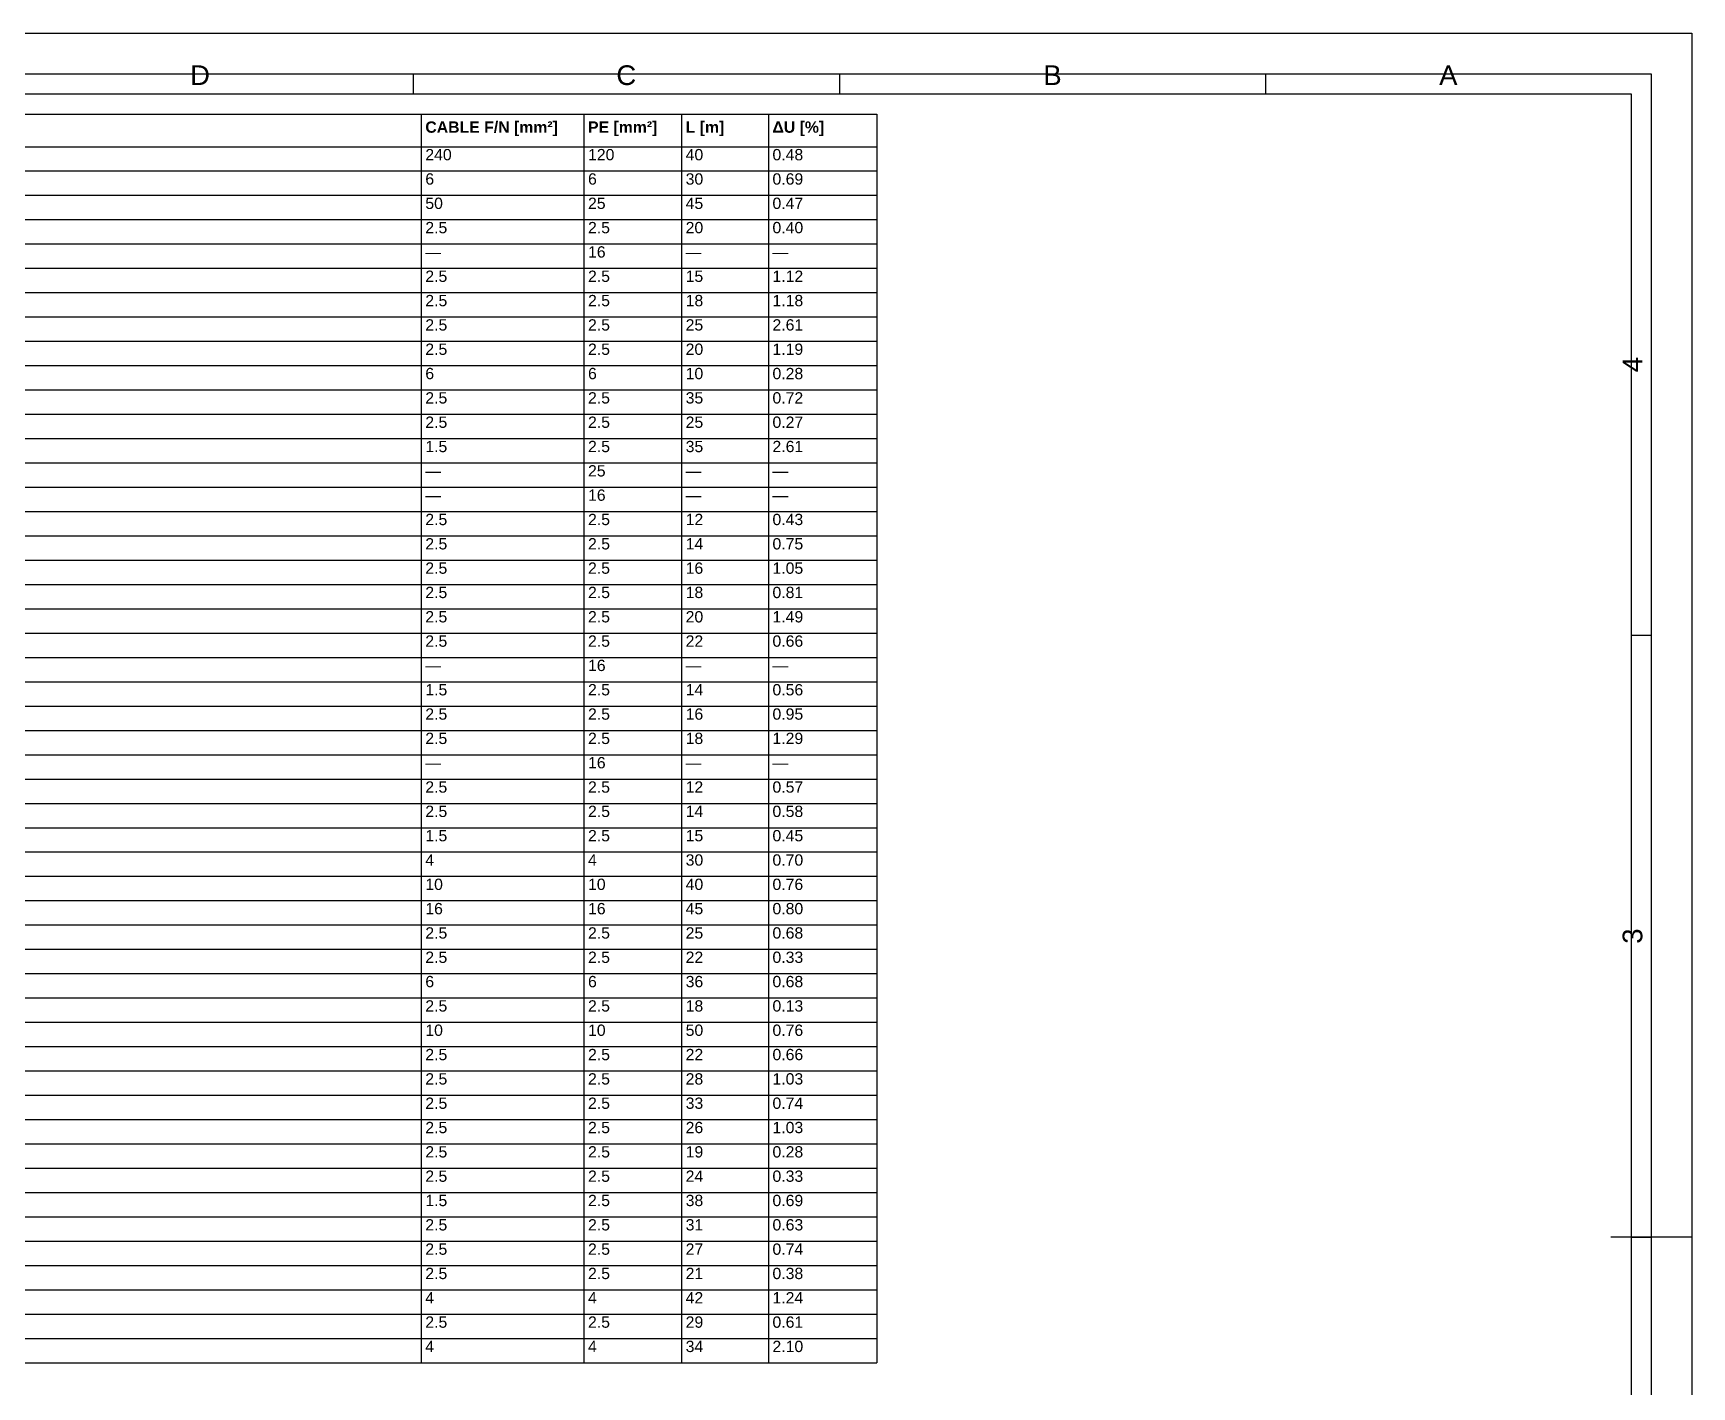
# Model space of a CAD drawing. Header units: millimetres. Extents: x 0 to 841, y 0 to 594.
# Drawn here: x 431.9 to 841, y 260.1 to 594 of the extents above; entities that cross this region are included whole.
import ezdxf
from ezdxf.enums import TextEntityAlignment as Align

# ---------------------------------------------------------------- set-up
doc = ezdxf.new("R2010")
doc.units = ezdxf.units.MM
for name, color, linetype in [('291-A-LAMINA', 8, 'Continuous'), ('291-E-DIAGRAMA', 5, 'Continuous'), ('291-E-TEXTOS', 7, 'Continuous'), ('291-G-ROTULO', 7, 'Continuous')]:
    doc.layers.add(name, color=color, linetype=linetype)
doc.styles.add('ARIAL', font='arial.ttf')
doc.styles.add('ARIAL_BOLD', font='arialbd.ttf')

msp = doc.modelspace()

# ---------------------------------------------------------------- linework, layer by layer
at = {"layer": '291-A-LAMINA'}
for p, q in [((525.62, 584), (525.62, 579)), ((630.75, 584), (630.75, 579)), ((30, 574), (640, 574)), ((30, 566), (640, 566)), ((30, 560), (640, 560)), ((826, 445.5), (831, 445.5)), ((841, 297), (821, 297)), ((826, 297), (831, 297))]:
    msp.add_line(p, q, dxfattribs=at)
for points in [[(0, 594), (841, 594), (841, 0), (0, 0)], [(25, 584), (831, 584), (831, 10), (25, 10)], [(30, 579), (826, 579), (826, 15), (30, 15)]]:
    msp.add_lwpolyline(points, close=True, dxfattribs=at)
at = {"layer": '291-E-DIAGRAMA', "color": 7, "lineweight": 25}
for p, q in [((527.63, 574), (527.63, 266)), ((567.76, 574), (567.76, 266)), ((591.84, 574), (591.84, 266)), ((613.25, 574), (613.25, 266)), ((640, 574), (640, 266)), ((30, 554), (640, 554)), ((30, 548), (640, 548)), ((30, 542), (640, 542)), ((30, 536), (640, 536)), ((30, 530), (640, 530)), ((30, 524), (640, 524)), ((30, 518), (640, 518)), ((30, 512), (640, 512)), ((30, 506), (640, 506)), ((30, 500), (640, 500)), ((30, 494), (640, 494)), ((30, 488), (640, 488)), ((30, 482), (640, 482)), ((30, 476), (640, 476)), ((30, 470), (640, 470)), ((30, 464), (640, 464)), ((30, 458), (640, 458)), ((30, 452), (640, 452)), ((30, 446), (640, 446)), ((30, 440), (640, 440)), ((30, 434), (640, 434)), ((30, 428), (640, 428)), ((30, 422), (640, 422)), ((30, 416), (640, 416)), ((30, 410), (640, 410)), ((30, 404), (640, 404)), ((30, 398), (640, 398)), ((30, 392), (640, 392)), ((30, 386), (640, 386)), ((30, 380), (640, 380)), ((30, 374), (640, 374)), ((30, 368), (640, 368)), ((30, 362), (640, 362)), ((30, 356), (640, 356)), ((30, 350), (640, 350)), ((30, 344), (640, 344)), ((30, 338), (640, 338)), ((30, 332), (640, 332)), ((30, 326), (640, 326)), ((30, 320), (640, 320)), ((30, 314), (640, 314)), ((30, 308), (640, 308)), ((30, 302), (640, 302)), ((30, 296), (640, 296)), ((30, 290), (640, 290)), ((30, 284), (640, 284)), ((30, 278), (640, 278)), ((30, 272), (640, 272)), ((30, 266), (640, 266))]:
    msp.add_line(p, q, dxfattribs=at)
at = {"layer": '291-G-ROTULO'}
msp.add_line((735.87, 584), (735.87, 579), dxfattribs=at)

# ---------------------------------------------------------------- texts
at = {"layer": '291-E-TEXTOS', "color": 7, "style": 'ARIAL'}
for s, p in [('D', (473.06, 579.75)), ('C', (578.19, 579.75))]:
    msp.add_text(s, height=4.86, dxfattribs=at).set_placement(p, align=Align.BOTTOM_CENTER)
at = {"layer": '291-E-TEXTOS', "color": 7}
for s, style, p in [('CABLE F/N [mm²]', 'ARIAL_BOLD', (528.63, 568.6)), ('PE [mm²]', 'ARIAL_BOLD', (568.76, 568.6)), ('L [m]', 'ARIAL_BOLD', (592.84, 568.6)), ('ΔU [%]', 'ARIAL_BOLD', (614.25, 568.6)), ('240', 'ARIAL', (528.63, 561.8)), ('120', 'ARIAL', (568.76, 561.8)), ('40', 'ARIAL', (592.84, 561.8)), ('0.48', 'ARIAL', (614.25, 561.8)), ('6', 'ARIAL', (528.63, 555.8)), ('6', 'ARIAL', (568.76, 555.8)), ('30', 'ARIAL', (592.84, 555.8)), ('0.69', 'ARIAL', (614.25, 555.8)), ('50', 'ARIAL', (528.63, 549.8)), ('25', 'ARIAL', (568.76, 549.8)), ('45', 'ARIAL', (592.84, 549.8)), ('0.47', 'ARIAL', (614.25, 549.8)), ('2.5', 'ARIAL', (528.63, 543.8)), ('2.5', 'ARIAL', (568.76, 543.8)), ('20', 'ARIAL', (592.84, 543.8)), ('0.40', 'ARIAL', (614.25, 543.8)), ('16', 'ARIAL', (568.76, 537.8)), ('—', 'ARIAL', (528.63, 537.8)), ('—', 'ARIAL', (592.84, 537.8)), ('—', 'ARIAL', (614.25, 537.8)), ('2.5', 'ARIAL', (528.63, 531.8)), ('2.5', 'ARIAL', (568.76, 531.8)), ('15', 'ARIAL', (592.84, 531.8)), ('1.12', 'ARIAL', (614.25, 531.8)), ('2.5', 'ARIAL', (528.63, 525.8)), ('2.5', 'ARIAL', (568.76, 525.8)), ('18', 'ARIAL', (592.84, 525.8)), ('1.18', 'ARIAL', (614.25, 525.8)), ('2.5', 'ARIAL', (528.63, 519.8)), ('2.5', 'ARIAL', (568.76, 519.8)), ('25', 'ARIAL', (592.84, 519.8)), ('2.61', 'ARIAL', (614.25, 519.8)), ('2.5', 'ARIAL', (528.63, 513.8)), ('2.5', 'ARIAL', (568.76, 513.8)), ('20', 'ARIAL', (592.84, 513.8)), ('1.19', 'ARIAL', (614.25, 513.8)), ('6', 'ARIAL', (528.63, 507.8)), ('6', 'ARIAL', (568.76, 507.8)), ('10', 'ARIAL', (592.84, 507.8)), ('0.28', 'ARIAL', (614.25, 507.8)), ('2.5', 'ARIAL', (528.63, 501.8)), ('2.5', 'ARIAL', (568.76, 501.8)), ('35', 'ARIAL', (592.84, 501.8)), ('0.72', 'ARIAL', (614.25, 501.8)), ('2.5', 'ARIAL', (528.63, 495.8)), ('2.5', 'ARIAL', (568.76, 495.8)), ('25', 'ARIAL', (592.84, 495.8)), ('0.27', 'ARIAL', (614.25, 495.8)), ('1.5', 'ARIAL', (528.63, 489.8)), ('2.5', 'ARIAL', (568.76, 489.8)), ('35', 'ARIAL', (592.84, 489.8)), ('2.61', 'ARIAL', (614.25, 489.8)), ('25', 'ARIAL', (568.76, 483.8)), ('—', 'ARIAL', (528.63, 483.8)), ('—', 'ARIAL', (592.84, 483.8)), ('—', 'ARIAL', (614.25, 483.8)), ('—', 'ARIAL', (528.63, 477.8)), ('16', 'ARIAL', (568.76, 477.8)), ('—', 'ARIAL', (592.84, 477.8)), ('—', 'ARIAL', (614.25, 477.8)), ('2.5', 'ARIAL', (528.63, 471.8)), ('2.5', 'ARIAL', (568.76, 471.8)), ('12', 'ARIAL', (592.84, 471.8)), ('0.43', 'ARIAL', (614.25, 471.8)), ('2.5', 'ARIAL', (528.63, 465.8)), ('2.5', 'ARIAL', (568.76, 465.8)), ('14', 'ARIAL', (592.84, 465.8)), ('0.75', 'ARIAL', (614.25, 465.8)), ('2.5', 'ARIAL', (528.63, 459.8)), ('2.5', 'ARIAL', (568.76, 459.8)), ('16', 'ARIAL', (592.84, 459.8)), ('1.05', 'ARIAL', (614.25, 459.8)), ('2.5', 'ARIAL', (528.63, 453.8)), ('2.5', 'ARIAL', (568.76, 453.8)), ('18', 'ARIAL', (592.84, 453.8)), ('0.81', 'ARIAL', (614.25, 453.8)), ('2.5', 'ARIAL', (528.63, 447.8)), ('2.5', 'ARIAL', (568.76, 447.8)), ('20', 'ARIAL', (592.84, 447.8)), ('1.49', 'ARIAL', (614.25, 447.8)), ('2.5', 'ARIAL', (528.63, 441.8)), ('2.5', 'ARIAL', (568.76, 441.8)), ('22', 'ARIAL', (592.84, 441.8)), ('0.66', 'ARIAL', (614.25, 441.8)), ('—', 'ARIAL', (528.63, 435.8)), ('16', 'ARIAL', (568.76, 435.8)), ('—', 'ARIAL', (592.84, 435.8)), ('—', 'ARIAL', (614.25, 435.8)), ('1.5', 'ARIAL', (528.63, 429.8)), ('2.5', 'ARIAL', (568.76, 429.8)), ('14', 'ARIAL', (592.84, 429.8)), ('0.56', 'ARIAL', (614.25, 429.8)), ('2.5', 'ARIAL', (528.63, 423.8)), ('2.5', 'ARIAL', (568.76, 423.8)), ('16', 'ARIAL', (592.84, 423.8)), ('0.95', 'ARIAL', (614.25, 423.8)), ('2.5', 'ARIAL', (528.63, 417.8)), ('2.5', 'ARIAL', (568.76, 417.8)), ('18', 'ARIAL', (592.84, 417.8)), ('1.29', 'ARIAL', (614.25, 417.8)), ('—', 'ARIAL', (528.63, 411.8)), ('16', 'ARIAL', (568.76, 411.8)), ('—', 'ARIAL', (592.84, 411.8)), ('—', 'ARIAL', (614.25, 411.8)), ('2.5', 'ARIAL', (528.63, 405.8)), ('2.5', 'ARIAL', (568.76, 405.8)), ('12', 'ARIAL', (592.84, 405.8)), ('0.57', 'ARIAL', (614.25, 405.8)), ('2.5', 'ARIAL', (528.63, 399.8)), ('2.5', 'ARIAL', (568.76, 399.8)), ('14', 'ARIAL', (592.84, 399.8)), ('0.58', 'ARIAL', (614.25, 399.8)), ('1.5', 'ARIAL', (528.63, 393.8)), ('2.5', 'ARIAL', (568.76, 393.8)), ('15', 'ARIAL', (592.84, 393.8)), ('0.45', 'ARIAL', (614.25, 393.8)), ('4', 'ARIAL', (528.63, 387.8)), ('4', 'ARIAL', (568.76, 387.8)), ('30', 'ARIAL', (592.84, 387.8)), ('0.70', 'ARIAL', (614.25, 387.8)), ('10', 'ARIAL', (528.63, 381.8)), ('10', 'ARIAL', (568.76, 381.8)), ('40', 'ARIAL', (592.84, 381.8)), ('0.76', 'ARIAL', (614.25, 381.8)), ('16', 'ARIAL', (528.63, 375.8)), ('16', 'ARIAL', (568.76, 375.8)), ('45', 'ARIAL', (592.84, 375.8)), ('0.80', 'ARIAL', (614.25, 375.8)), ('2.5', 'ARIAL', (528.63, 369.8)), ('2.5', 'ARIAL', (568.76, 369.8)), ('25', 'ARIAL', (592.84, 369.8)), ('0.68', 'ARIAL', (614.25, 369.8)), ('2.5', 'ARIAL', (528.63, 363.8)), ('2.5', 'ARIAL', (568.76, 363.8)), ('22', 'ARIAL', (592.84, 363.8)), ('0.33', 'ARIAL', (614.25, 363.8)), ('6', 'ARIAL', (528.63, 357.8)), ('6', 'ARIAL', (568.76, 357.8)), ('36', 'ARIAL', (592.84, 357.8)), ('0.68', 'ARIAL', (614.25, 357.8)), ('2.5', 'ARIAL', (528.63, 351.8)), ('2.5', 'ARIAL', (568.76, 351.8)), ('18', 'ARIAL', (592.84, 351.8)), ('0.13', 'ARIAL', (614.25, 351.8)), ('10', 'ARIAL', (528.63, 345.8)), ('10', 'ARIAL', (568.76, 345.8)), ('50', 'ARIAL', (592.84, 345.8)), ('0.76', 'ARIAL', (614.25, 345.8)), ('2.5', 'ARIAL', (528.63, 339.8)), ('2.5', 'ARIAL', (568.76, 339.8)), ('22', 'ARIAL', (592.84, 339.8)), ('0.66', 'ARIAL', (614.25, 339.8)), ('2.5', 'ARIAL', (528.63, 333.8)), ('2.5', 'ARIAL', (568.76, 333.8)), ('28', 'ARIAL', (592.84, 333.8)), ('1.03', 'ARIAL', (614.25, 333.8)), ('2.5', 'ARIAL', (528.63, 327.8)), ('2.5', 'ARIAL', (568.76, 327.8)), ('33', 'ARIAL', (592.84, 327.8)), ('0.74', 'ARIAL', (614.25, 327.8)), ('2.5', 'ARIAL', (528.63, 321.8)), ('2.5', 'ARIAL', (568.76, 321.8)), ('26', 'ARIAL', (592.84, 321.8)), ('1.03', 'ARIAL', (614.25, 321.8)), ('2.5', 'ARIAL', (528.63, 315.8)), ('2.5', 'ARIAL', (568.76, 315.8)), ('19', 'ARIAL', (592.84, 315.8)), ('0.28', 'ARIAL', (614.25, 315.8)), ('2.5', 'ARIAL', (528.63, 309.8)), ('2.5', 'ARIAL', (568.76, 309.8)), ('24', 'ARIAL', (592.84, 309.8)), ('0.33', 'ARIAL', (614.25, 309.8)), ('1.5', 'ARIAL', (528.63, 303.8)), ('2.5', 'ARIAL', (568.76, 303.8)), ('38', 'ARIAL', (592.84, 303.8)), ('0.69', 'ARIAL', (614.25, 303.8)), ('2.5', 'ARIAL', (528.63, 297.8)), ('2.5', 'ARIAL', (568.76, 297.8)), ('31', 'ARIAL', (592.84, 297.8)), ('0.63', 'ARIAL', (614.25, 297.8)), ('2.5', 'ARIAL', (528.63, 291.8)), ('2.5', 'ARIAL', (568.76, 291.8)), ('27', 'ARIAL', (592.84, 291.8)), ('0.74', 'ARIAL', (614.25, 291.8)), ('2.5', 'ARIAL', (528.63, 285.8)), ('2.5', 'ARIAL', (568.76, 285.8)), ('21', 'ARIAL', (592.84, 285.8)), ('0.38', 'ARIAL', (614.25, 285.8)), ('4', 'ARIAL', (528.63, 279.8)), ('4', 'ARIAL', (568.76, 279.8)), ('42', 'ARIAL', (592.84, 279.8)), ('1.24', 'ARIAL', (614.25, 279.8)), ('2.5', 'ARIAL', (528.63, 273.8)), ('2.5', 'ARIAL', (568.76, 273.8)), ('29', 'ARIAL', (592.84, 273.8)), ('0.61', 'ARIAL', (614.25, 273.8)), ('4', 'ARIAL', (528.63, 267.8)), ('4', 'ARIAL', (568.76, 267.8)), ('34', 'ARIAL', (592.84, 267.8)), ('2.10', 'ARIAL', (614.25, 267.8))]:
    msp.add_text(s, height=2.79, dxfattribs=dict(at, style=style)).set_placement(p, align=Align.BOTTOM_LEFT)
at = {"layer": '291-E-TEXTOS', "color": 7, "style": 'ARIAL'}
msp.add_text('3', height=4.86, rotation=90, dxfattribs=at).set_placement((830.25, 371.25), align=Align.BOTTOM_CENTER)
at = {"layer": '291-G-ROTULO', "color": 7, "style": 'ARIAL'}
for s, p in [('B', (683.31, 579.75)), ('A', (780.94, 579.75))]:
    msp.add_text(s, height=4.86, dxfattribs=at).set_placement(p, align=Align.BOTTOM_CENTER)
msp.add_text('4', height=4.86, rotation=90, dxfattribs=at).set_placement((830.25, 512.25), align=Align.BOTTOM_CENTER)

doc.saveas('drawing.dxf')
